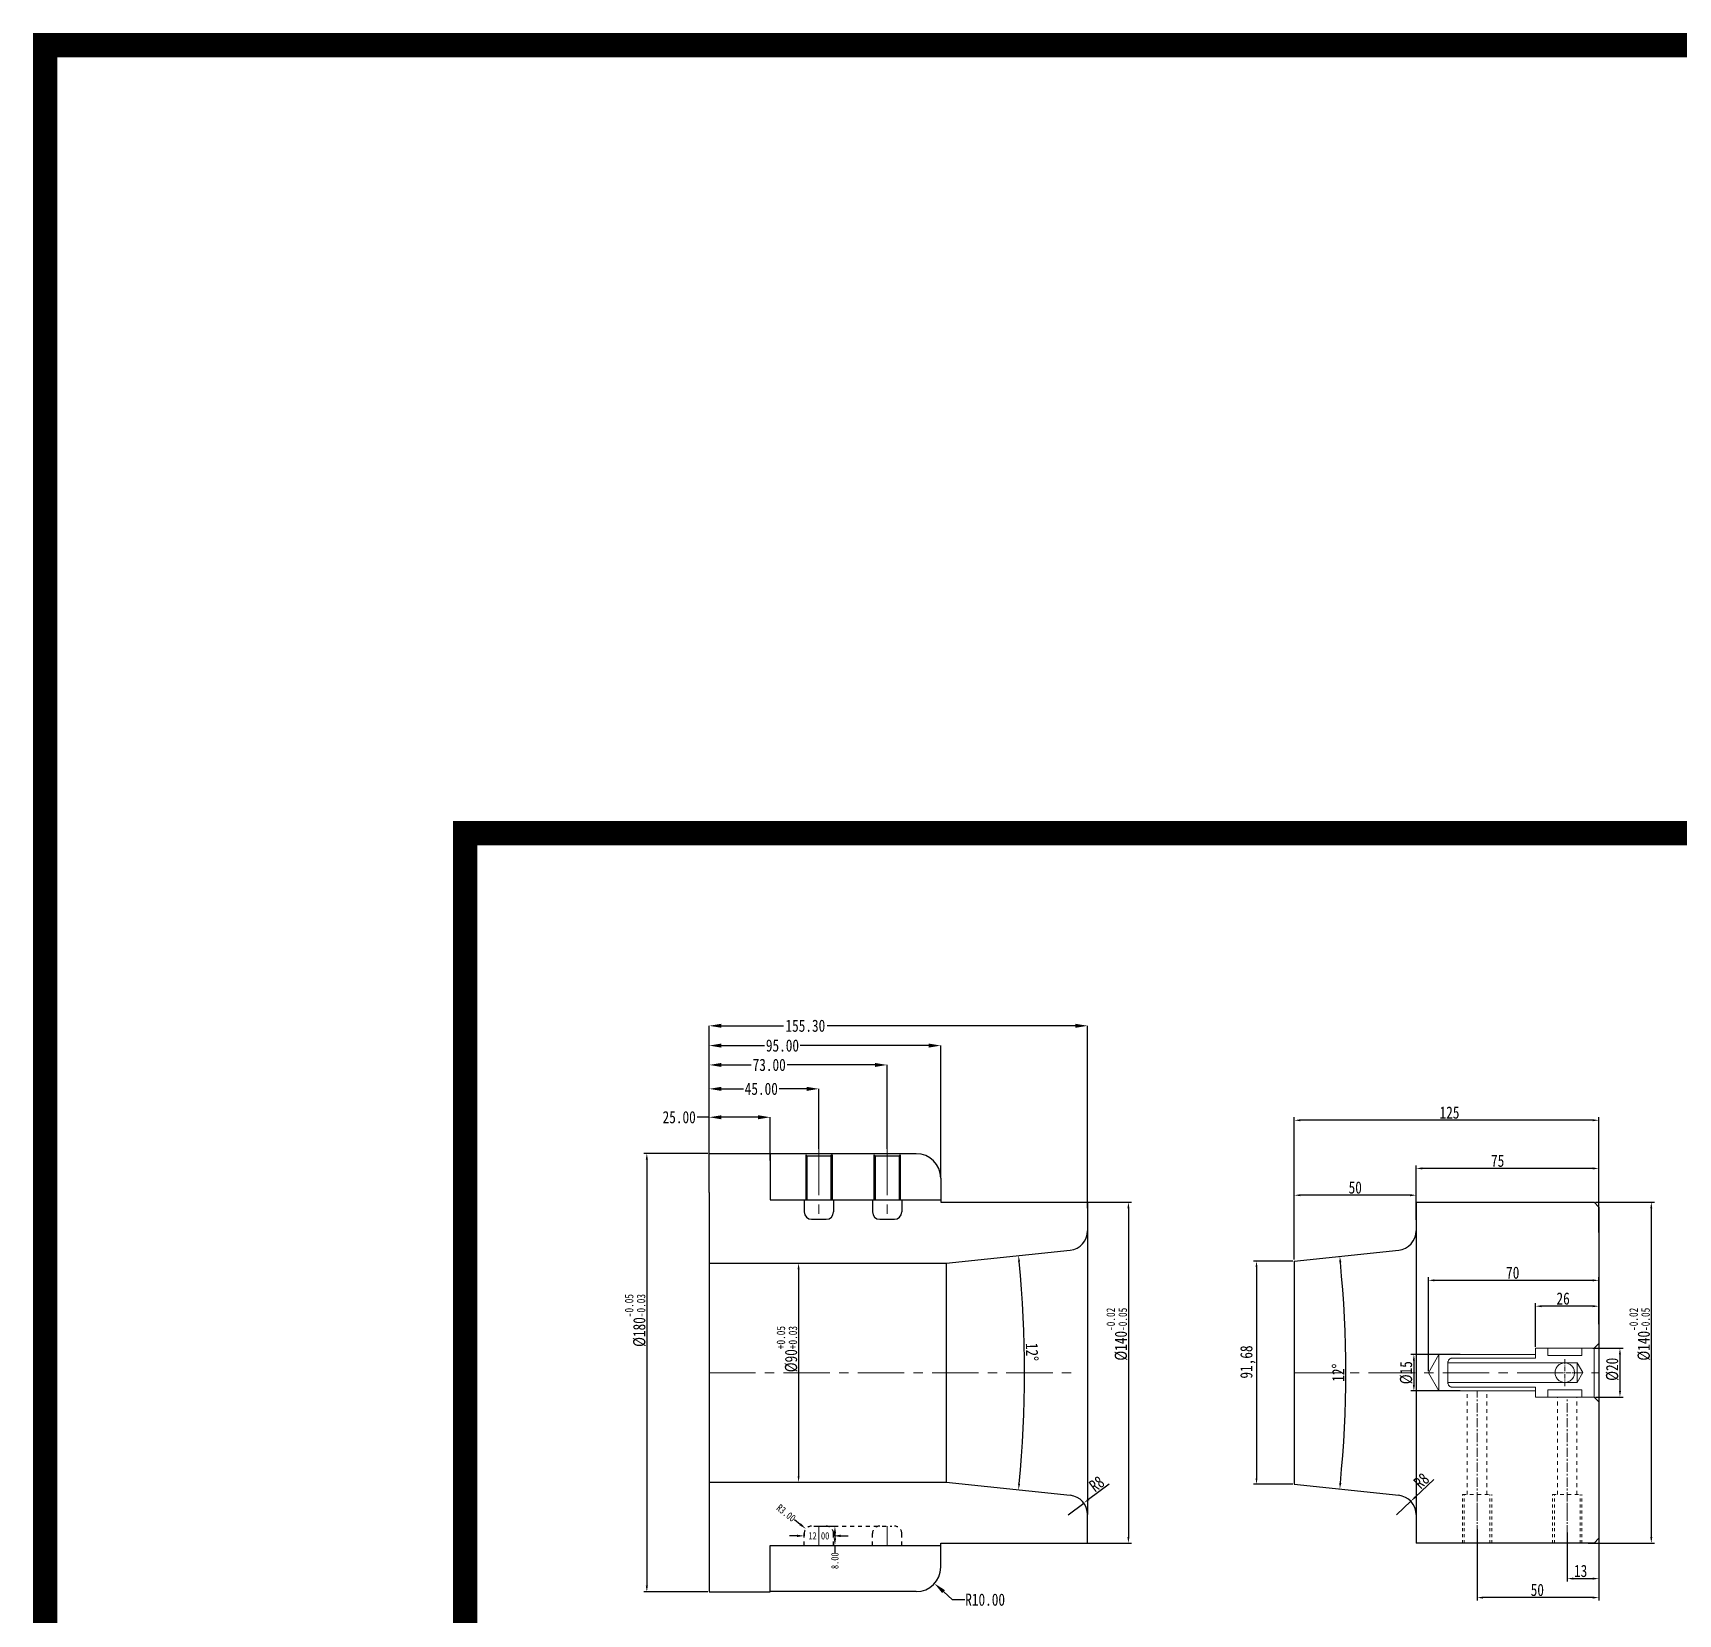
# Model space of a CAD drawing. Header units: millimetres. Extents: x 1147 to 12155, y -6137 to -4403.
# Drawn here: x 1147 to 1822, y -5052 to -4403 of the extents above; entities that cross this region are included whole.
import ezdxf

# ---------------------------------------------------------------- set-up
doc = ezdxf.new("R2010")
doc.units = ezdxf.units.MM
doc.header["$LTSCALE"] = 16.335
doc.header["$PDMODE"] = 3
doc.header["$PDSIZE"] = 0.3125
for name, pattern in [('CENTER', [0.6, 0.375, -0.075, 0.075, -0.075]), ('HIDDEN', [0.2, 0.1, -0.1]), ('HIDDENX2', [0.75, 0.5, -0.25])]:
    doc.linetypes.add(name, pattern=pattern)
doc.layers.get('0').update_dxf_attribs({"linetype": 'CONTINUOUS'})
doc.layers.get('Defpoints').update_dxf_attribs({"linetype": 'CONTINUOUS'})
for name, color, linetype, lineweight in [('cool', 153, 'HIDDEN', 9), ('moldbase', 7, 'CONTINUOUS', 20), ('screw', 33, 'CONTINUOUS', 13), ('虚线', 6, 'HIDDENX2', 13)]:
    doc.layers.add(name, color=color, linetype=linetype, lineweight=lineweight)
doc.layers.add('DEFAULT_2', color=8, linetype='HIDDEN')
doc.styles.get("Standard").update_dxf_attribs({"font": 'txt', "width": 0.8})
doc.dimstyles.new('ISO-25', dxfattribs={"dimtxt": 2.5, "dimasz": 2.5, "dimexe": 1.25, "dimexo": 0.625, "dimtad": 1, "dimtxsty": 'Standard', "dimcen": 2.5, "dimadec": 0, "dimazin": 0, "dimtfac": 1, "dimtmove": 0, "dimatfit": 3, "dimfxl": 0, "dimarcsym": 0})
doc.dimstyles.get("Standard").update_dxf_attribs({"dimtxt": 0.15625, "dimasz": 0.1875, "dimexe": 0.125, "dimexo": 0.0625, "dimtad": 0, "dimtih": 1, "dimtoh": 1, "dimdsep": 46, "dimtxsty": 'Standard', "dimcen": 0.09, "dimadec": 0, "dimazin": 0, "dimtp": 0.01, "dimtm": 0.01, "dimtfac": 1, "dimtofl": 0, "dimtmove": 0, "dimatfit": 3, "dimfxl": 0, "dimtolj": 1, "dimarcsym": 0})
doc.dimstyles.new('STANDARD$0', dxfattribs={"dimscale": 2, "dimtxt": 3, "dimasz": 3, "dimexe": 1.25, "dimexo": 0.625, "dimgap": 0.5, "dimtad": 0, "dimdsep": 46, "dimlunit": 6, "dimtxsty": 'Standard', "dimblk": 'CLOSEDBLANK', "dimcen": 0, "dimclrt": 2, "dimazin": 2, "dimtfac": 2, "dimtmove": 1, "dimatfit": 3, "dimfxl": 0, "dimtolj": 1, "dimtzin": 0, "dimarcsym": 0})

# ---------------------------------------------------------------- blocks, each defined once
blk = doc.blocks.new('*D606')
at = {"color": 0, "lineweight": -2}
for p, q in [((1576.55, -4883.01), (1597.93, -4883.01)), ((1596.68, -4885.51), (1596.68, -5020.51)), ((1576.55, -5023.01), (1597.93, -5023.01))]:
    blk.add_line(p, q, dxfattribs=at)
at = {"color": 0}
for points in [[(1596.26, -4885.51), (1597.09, -4885.51), (1596.68, -4883.01)], [(1596.26, -5020.51), (1597.09, -5020.51), (1596.68, -5023.01)]]:
    blk.add_solid(points, dxfattribs=at)
at = {"layer": 'Defpoints', "color": 0}
for p in [(1575.93, -4883.01), (1575.93, -5023.01), (1596.68, -5023.01)]:
    blk.add_point(p, dxfattribs=at)
at = {"color": 0, "lineweight": 0, "insert": (1591.97, -4937.2), "char_height": 5, "attachment_point": 5, "rotation": 90}
blk.add_mtext('%%C140{\\H0.7x;\\S-0.02^ -0.05;}', dxfattribs=at)
blk = doc.blocks.new('*D607')
at = {"color": 0, "lineweight": -2}
for p, q in [((1441.35, -4908.01), (1462.56, -4908.01)), ((1461.31, -4910.51), (1461.31, -4995.51)), ((1441.35, -4998.01), (1462.56, -4998.01))]:
    blk.add_line(p, q, dxfattribs=at)
at = {"color": 0}
for points in [[(1460.89, -4910.51), (1461.72, -4910.51), (1461.31, -4908.01)], [(1460.89, -4995.51), (1461.72, -4995.51), (1461.31, -4998.01)]]:
    blk.add_solid(points, dxfattribs=at)
at = {"layer": 'Defpoints', "color": 0}
for p in [(1440.73, -4908.01), (1440.73, -4998.01), (1461.31, -4998.01)]:
    blk.add_point(p, dxfattribs=at)
at = {"color": 0, "lineweight": 0, "insert": (1456.6, -4943.33), "char_height": 5, "attachment_point": 5, "rotation": 90}
blk.add_mtext('%%C90{\\H0.7x;\\S+0.05^ +0.03;}', dxfattribs=at)
blk = doc.blocks.new('*D608')
at = {"color": 4, "lineweight": -2}
for p, q in [((1424.63, -4848.13), (1419.63, -4848.13)), ((1424.63, -4859.41), (1424.63, -4848.13)), ((1444.63, -4848.13), (1429.63, -4848.13)), ((1449.63, -4865.88), (1449.63, -4848.13))]:
    blk.add_line(p, q, dxfattribs=at)
at = {"color": 4}
for points in [[(1429.63, -4847.3), (1429.63, -4848.97), (1424.63, -4848.13)], [(1444.63, -4847.3), (1444.63, -4848.97), (1449.63, -4848.13)]]:
    blk.add_solid(points, dxfattribs=at)
at = {"layer": 'Defpoints', "color": 0}
for p in [(1449.63, -4848.13), (1424.63, -4859.41), (1449.63, -4865.88)]:
    blk.add_point(p, dxfattribs=at)
at = {"color": 6, "insert": (1412.3, -4848.13), "char_height": 5, "attachment_point": 5}
blk.add_mtext('\\A1;25.00', dxfattribs=at)
blk = doc.blocks.new('*D627')
at = {"color": 4, "lineweight": -2}
for p, q in [((1424.63, -4872.53), (1424.63, -4836.47)), ((1429.63, -4836.47), (1438.66, -4836.47)), ((1464.63, -4836.47), (1453.33, -4836.47)), ((1469.63, -4861.11), (1469.63, -4836.47))]:
    blk.add_line(p, q, dxfattribs=at)
at = {"color": 4}
for points in [[(1429.63, -4835.64), (1429.63, -4837.31), (1424.63, -4836.47)], [(1464.63, -4835.64), (1464.63, -4837.31), (1469.63, -4836.47)]]:
    blk.add_solid(points, dxfattribs=at)
at = {"layer": 'Defpoints', "color": 0}
for p in [(1469.63, -4836.47), (1469.63, -4861.11), (1424.63, -4872.53)]:
    blk.add_point(p, dxfattribs=at)
at = {"color": 6, "insert": (1446, -4836.47), "char_height": 5, "attachment_point": 5}
blk.add_mtext('\\A1;45.00', dxfattribs=at)
blk = doc.blocks.new('*D628')
at = {"color": 4, "lineweight": -2}
for p, q in [((1424.63, -4872.53), (1424.63, -4826.65)), ((1429.63, -4826.65), (1441.91, -4826.65)), ((1492.63, -4826.65), (1456.58, -4826.65)), ((1497.63, -4861.11), (1497.63, -4826.65))]:
    blk.add_line(p, q, dxfattribs=at)
at = {"color": 4}
for points in [[(1429.63, -4825.82), (1429.63, -4827.48), (1424.63, -4826.65)], [(1492.63, -4825.82), (1492.63, -4827.48), (1497.63, -4826.65)]]:
    blk.add_solid(points, dxfattribs=at)
at = {"layer": 'Defpoints', "color": 0}
for p in [(1497.63, -4826.65), (1497.63, -4861.11), (1424.63, -4872.53)]:
    blk.add_point(p, dxfattribs=at)
at = {"color": 6, "insert": (1449.24, -4826.65), "char_height": 5, "attachment_point": 5}
blk.add_mtext('\\A1;73.00', dxfattribs=at)
blk = doc.blocks.new('*D629')
at = {"color": 4, "lineweight": -2}
for p, q in [((1424.63, -4872.53), (1424.63, -4818.7)), ((1429.63, -4818.7), (1447.35, -4818.7)), ((1514.63, -4818.7), (1462.02, -4818.7)), ((1519.63, -4873.11), (1519.63, -4818.7))]:
    blk.add_line(p, q, dxfattribs=at)
at = {"color": 4}
for points in [[(1429.63, -4817.86), (1429.63, -4819.53), (1424.63, -4818.7)], [(1514.63, -4817.86), (1514.63, -4819.53), (1519.63, -4818.7)]]:
    blk.add_solid(points, dxfattribs=at)
at = {"layer": 'Defpoints', "color": 0}
for p in [(1519.63, -4818.7), (1424.63, -4872.53), (1519.63, -4873.11)]:
    blk.add_point(p, dxfattribs=at)
at = {"color": 6, "insert": (1454.68, -4818.7), "char_height": 5, "attachment_point": 5}
blk.add_mtext('\\A1;95.00', dxfattribs=at)
blk = doc.blocks.new('*D609')
at = {"color": 4, "lineweight": -2}
for p, q in [((1424.63, -4879.01), (1424.63, -4810.57)), ((1429.63, -4810.57), (1455.08, -4810.57)), ((1574.93, -4810.57), (1473.08, -4810.57)), ((1579.93, -4885.43), (1579.93, -4810.57))]:
    blk.add_line(p, q, dxfattribs=at)
at = {"color": 4}
for points in [[(1429.63, -4809.74), (1429.63, -4811.4), (1424.63, -4810.57)], [(1574.93, -4809.74), (1574.93, -4811.4), (1579.93, -4810.57)]]:
    blk.add_solid(points, dxfattribs=at)
at = {"layer": 'Defpoints', "color": 0}
for p in [(1579.93, -4810.57), (1424.63, -4879.01), (1579.93, -4885.43)]:
    blk.add_point(p, dxfattribs=at)
at = {"color": 6, "insert": (1464.08, -4810.57), "char_height": 5, "attachment_point": 5}
blk.add_mtext('\\A1;155.30', dxfattribs=at)
blk = doc.blocks.new('*D610')
at = {"color": 0, "lineweight": -2}
for p, q in [((1714.77, -4890.29), (1714.77, -4867.89)), ((1789.77, -4879.38), (1789.77, -4867.89)), ((1787.27, -4869.14), (1717.27, -4869.14))]:
    blk.add_line(p, q, dxfattribs=at)
at = {"color": 0}
for points in [[(1717.27, -4868.72), (1717.27, -4869.56), (1714.77, -4869.14)], [(1787.27, -4868.72), (1787.27, -4869.56), (1789.77, -4869.14)]]:
    blk.add_solid(points, dxfattribs=at)
at = {"layer": 'Defpoints', "color": 0}
for p in [(1714.77, -4869.14), (1789.77, -4880.01), (1714.77, -4890.92)]:
    blk.add_point(p, dxfattribs=at)
at = {"color": 0, "lineweight": 0, "insert": (1748.23, -4866.01), "char_height": 5, "attachment_point": 5}
blk.add_mtext('75', dxfattribs=at)
blk = doc.blocks.new('*D611')
at = {"color": 0, "lineweight": -2}
for p, q in [((1664.77, -4906.54), (1664.77, -4848.11)), ((1789.77, -4895.38), (1789.77, -4848.11)), ((1787.27, -4849.36), (1667.27, -4849.36))]:
    blk.add_line(p, q, dxfattribs=at)
at = {"color": 0}
for points in [[(1667.27, -4848.94), (1667.27, -4849.78), (1664.77, -4849.36)], [(1787.27, -4848.94), (1787.27, -4849.78), (1789.77, -4849.36)]]:
    blk.add_solid(points, dxfattribs=at)
at = {"layer": 'Defpoints', "color": 0}
for p in [(1664.77, -4849.36), (1789.77, -4896.01), (1664.77, -4907.17)]:
    blk.add_point(p, dxfattribs=at)
at = {"color": 0, "lineweight": 0, "insert": (1728.46, -4846.23), "char_height": 5, "attachment_point": 5}
blk.add_mtext('125', dxfattribs=at)
blk = doc.blocks.new('*D612')
at = {"color": 0, "lineweight": -2}
for p, q in [((1664.77, -4906.54), (1664.77, -4878.89)), ((1712.27, -4880.14), (1667.27, -4880.14)), ((1714.77, -4890.31), (1714.77, -4878.89))]:
    blk.add_line(p, q, dxfattribs=at)
at = {"color": 0}
for points in [[(1667.27, -4879.72), (1667.27, -4880.56), (1664.77, -4880.14)], [(1712.27, -4879.72), (1712.27, -4880.56), (1714.77, -4880.14)]]:
    blk.add_solid(points, dxfattribs=at)
at = {"layer": 'Defpoints', "color": 0}
for p in [(1664.77, -4880.14), (1714.77, -4890.93), (1664.77, -4907.17)]:
    blk.add_point(p, dxfattribs=at)
at = {"color": 0, "lineweight": 0, "insert": (1689.77, -4877.01), "char_height": 5, "attachment_point": 5}
blk.add_mtext('50', dxfattribs=at)
blk = doc.blocks.new('*D613')
at = {"color": 0, "lineweight": -2}
for p, q in [((1788.4, -4883.01), (1812.53, -4883.01)), ((1811.28, -4885.51), (1811.28, -5020.51)), ((1785.4, -5023.01), (1812.53, -5023.01))]:
    blk.add_line(p, q, dxfattribs=at)
at = {"color": 0}
for points in [[(1810.86, -4885.51), (1811.69, -4885.51), (1811.28, -4883.01)], [(1810.86, -5020.51), (1811.69, -5020.51), (1811.28, -5023.01)]]:
    blk.add_solid(points, dxfattribs=at)
at = {"layer": 'Defpoints', "color": 0}
for p in [(1787.77, -4883.01), (1784.77, -5023.01), (1811.28, -5023.01)]:
    blk.add_point(p, dxfattribs=at)
at = {"color": 0, "lineweight": 0, "insert": (1806.57, -4937.2), "char_height": 5, "attachment_point": 5, "rotation": 90}
blk.add_mtext('%%C140{\\H0.7x;\\S-0.02^ -0.05;}', dxfattribs=at)
blk = doc.blocks.new('*D614')
at = {"color": 0, "lineweight": -2}
for p, q in [((1776.77, -5018.68), (1776.77, -5038.82)), ((1789.77, -5019.67), (1789.77, -5038.82)), ((1779.27, -5037.57), (1787.27, -5037.57))]:
    blk.add_line(p, q, dxfattribs=at)
at = {"color": 0}
for points in [[(1779.27, -5037.15), (1779.27, -5037.98), (1776.77, -5037.57)], [(1787.27, -5037.15), (1787.27, -5037.98), (1789.77, -5037.57)]]:
    blk.add_solid(points, dxfattribs=at)
at = {"layer": 'Defpoints', "color": 0}
for p in [(1776.77, -5018.05), (1789.77, -5019.04), (1789.77, -5037.57)]:
    blk.add_point(p, dxfattribs=at)
at = {"color": 0, "lineweight": 0, "insert": (1782.27, -5034.44), "char_height": 5, "attachment_point": 5}
blk.add_mtext('13', dxfattribs=at)
blk = doc.blocks.new('*D615')
at = {"color": 0, "lineweight": -2}
for p, q in [((1739.77, -5017.2), (1739.77, -5046.61)), ((1789.77, -5017.31), (1789.77, -5046.61)), ((1787.27, -5045.36), (1742.27, -5045.36))]:
    blk.add_line(p, q, dxfattribs=at)
at = {"color": 0}
for points in [[(1742.27, -5044.94), (1742.27, -5045.78), (1739.77, -5045.36)], [(1787.27, -5044.94), (1787.27, -5045.78), (1789.77, -5045.36)]]:
    blk.add_solid(points, dxfattribs=at)
at = {"layer": 'Defpoints', "color": 0}
for p in [(1739.77, -5016.58), (1789.77, -5016.69), (1739.77, -5045.36)]:
    blk.add_point(p, dxfattribs=at)
at = {"color": 0, "lineweight": 0, "insert": (1764.5, -5042.23), "char_height": 5, "attachment_point": 5}
blk.add_mtext('50', dxfattribs=at)
blk = doc.blocks.new('*D630')
at = {"color": 0, "lineweight": -2}
for p, q in [((1787.31, -4943.01), (1799.67, -4943.01)), ((1798.42, -4945.51), (1798.42, -4960.51)), ((1788.4, -4963.01), (1799.67, -4963.01))]:
    blk.add_line(p, q, dxfattribs=at)
at = {"color": 0}
for points in [[(1798, -4945.51), (1798.84, -4945.51), (1798.42, -4943.01)], [(1798, -4960.51), (1798.84, -4960.51), (1798.42, -4963.01)]]:
    blk.add_solid(points, dxfattribs=at)
at = {"layer": 'Defpoints', "color": 0}
for p in [(1786.69, -4943.01), (1787.77, -4963.01), (1798.42, -4963.01)]:
    blk.add_point(p, dxfattribs=at)
at = {"color": 0, "lineweight": 0, "insert": (1795.29, -4951.62), "char_height": 5, "attachment_point": 5, "rotation": 90}
blk.add_mtext('%%c20', dxfattribs=at)
blk = doc.blocks.new('*D631')
at = {"color": 0, "lineweight": -2}
for p, q in [((1763.77, -4942.38), (1763.77, -4924.46)), ((1787.27, -4925.71), (1766.27, -4925.71)), ((1789.77, -4929.39), (1789.77, -4924.46))]:
    blk.add_line(p, q, dxfattribs=at)
at = {"color": 0}
for points in [[(1766.27, -4925.29), (1766.27, -4926.12), (1763.77, -4925.71)], [(1787.27, -4925.29), (1787.27, -4926.12), (1789.77, -4925.71)]]:
    blk.add_solid(points, dxfattribs=at)
at = {"layer": 'Defpoints', "color": 0}
for p in [(1763.77, -4925.71), (1789.77, -4930.02), (1763.77, -4943.01)]:
    blk.add_point(p, dxfattribs=at)
at = {"color": 0, "lineweight": 0, "insert": (1775.09, -4922.58), "char_height": 5, "attachment_point": 5}
blk.add_mtext('26', dxfattribs=at)
blk = doc.blocks.new('*D616')
at = {"color": 0, "lineweight": -2}
for p, q in [((1719.77, -4952.38), (1719.77, -4913.85)), ((1787.27, -4915.1), (1722.27, -4915.1)), ((1789.77, -4933.11), (1789.77, -4913.85))]:
    blk.add_line(p, q, dxfattribs=at)
at = {"color": 0}
for points in [[(1722.27, -4914.68), (1722.27, -4915.51), (1719.77, -4915.1)], [(1787.27, -4914.68), (1787.27, -4915.51), (1789.77, -4915.1)]]:
    blk.add_solid(points, dxfattribs=at)
at = {"layer": 'Defpoints', "color": 0}
for p in [(1719.77, -4915.1), (1789.77, -4933.74), (1719.77, -4953.01)]:
    blk.add_point(p, dxfattribs=at)
at = {"color": 0, "lineweight": 0, "insert": (1754.41, -4911.97), "char_height": 5, "attachment_point": 5}
blk.add_mtext('70', dxfattribs=at)
blk = doc.blocks.new('*D632')
at = {"color": 0, "lineweight": -2}
for p, q in [((1732.79, -4945.51), (1712.59, -4945.51)), ((1713.84, -4948.01), (1713.84, -4958.01)), ((1732.79, -4960.51), (1712.59, -4960.51))]:
    blk.add_line(p, q, dxfattribs=at)
at = {"color": 0}
for points in [[(1713.42, -4948.01), (1714.25, -4948.01), (1713.84, -4945.51)], [(1713.42, -4958.01), (1714.25, -4958.01), (1713.84, -4960.51)]]:
    blk.add_solid(points, dxfattribs=at)
at = {"layer": 'Defpoints', "color": 0}
for p in [(1733.41, -4945.51), (1713.84, -4960.51), (1733.41, -4960.51)]:
    blk.add_point(p, dxfattribs=at)
at = {"color": 0, "lineweight": 0, "insert": (1710.71, -4953.01), "char_height": 5, "attachment_point": 5, "rotation": 90}
blk.add_mtext('%%c15', dxfattribs=at)
blk = doc.blocks.new('*D617')
at = {"color": 0, "lineweight": -2}
for p, q in [((1424, -4863.01), (1397.77, -4863.01)), ((1399.02, -4865.51), (1399.02, -5040.51)), ((1424, -5043.01), (1397.77, -5043.01))]:
    blk.add_line(p, q, dxfattribs=at)
at = {"color": 0}
for points in [[(1398.6, -4865.51), (1399.44, -4865.51), (1399.02, -4863.01)], [(1398.6, -5040.51), (1399.44, -5040.51), (1399.02, -5043.01)]]:
    blk.add_solid(points, dxfattribs=at)
at = {"layer": 'Defpoints', "color": 0}
for p in [(1424.63, -4863.01), (1399.02, -5043.01), (1424.63, -5043.01)]:
    blk.add_point(p, dxfattribs=at)
at = {"color": 0, "lineweight": 0, "insert": (1394.31, -4931.56), "char_height": 5, "attachment_point": 5, "rotation": 90}
blk.add_mtext('%%C180{\\H0.7x;\\S-0.05^ -0.03;}', dxfattribs=at)
blk = doc.blocks.new('*D633')
at = {"color": 3, "linetype": 'Continuous', "lineweight": -2}
for p, q in [((1460.63, -5020.01), (1457.63, -5020.01)), ((1463.63, -5019.01), (1463.63, -5020.01)), ((1475.63, -5019.01), (1475.63, -5020.01)), ((1478.63, -5020.01), (1481.63, -5020.01))]:
    blk.add_line(p, q, dxfattribs=at)
at = {"color": 3}
for points in [[(1460.63, -5019.51), (1460.63, -5020.51), (1463.63, -5020.01)], [(1478.63, -5019.51), (1478.63, -5020.51), (1475.63, -5020.01)]]:
    blk.add_solid(points, dxfattribs=at)
at = {"layer": 'Defpoints', "color": 0}
for p in [(1463.63, -5019.01), (1463.63, -5020.01), (1475.63, -5019.01)]:
    blk.add_point(p, dxfattribs=at)
at = {"color": 6, "insert": (1469.63, -5020.01), "char_height": 3, "attachment_point": 5}
blk.add_mtext('\\A1;12.00', dxfattribs=at)
blk = doc.blocks.new('*D634')
at = {"color": 3, "linetype": 'Continuous', "lineweight": -2}
for p, q in [((1468.4, -5016.01), (1476.21, -5016.01)), ((1476.21, -5019.01), (1476.21, -5021.01)), ((1468.4, -5024.01), (1476.21, -5024.01)), ((1476.21, -5024.01), (1476.21, -5027.01))]:
    blk.add_line(p, q, dxfattribs=at)
at = {"color": 3}
for points in [[(1475.71, -5019.01), (1476.71, -5019.01), (1476.21, -5016.01)], [(1475.71, -5021.01), (1476.71, -5021.01), (1476.21, -5024.01)]]:
    blk.add_solid(points, dxfattribs=at)
at = {"layer": 'Defpoints', "color": 0}
for p in [(1468.4, -5016.01), (1468.4, -5024.01), (1476.21, -5024.01)]:
    blk.add_point(p, dxfattribs=at)
at = {"color": 6, "insert": (1476.21, -5030.21), "char_height": 3, "attachment_point": 5, "rotation": 90}
blk.add_mtext('\\A1;8.00', dxfattribs=at)
blk = doc.blocks.new('*D635')
at = {"color": 3, "linetype": 'Continuous', "lineweight": -2}
blk.add_line((1459.62, -5013.36), (1461.95, -5015.25), dxfattribs=at)
at = {"color": 3}
blk.add_solid([(1462.27, -5014.86), (1461.64, -5015.64), (1464.29, -5017.13)], dxfattribs=at)
at = {"layer": 'Defpoints', "color": 0}
for p in [(1464.29, -5017.13), (1466.63, -5019.01)]:
    blk.add_point(p, dxfattribs=at)
at = {"color": 6, "insert": (1456.19, -5010.61), "char_height": 3, "attachment_point": 5, "rotation": 321.17969}
blk.add_mtext('\\A1;R3.00', dxfattribs=at)
blk = doc.blocks.new('*D645')
at = {"color": 0, "lineweight": -2}
for p, q in [((1664.15, -4907.17), (1648.01, -4907.17)), ((1649.26, -4909.67), (1649.26, -4996.35)), ((1664.15, -4998.85), (1648.01, -4998.85))]:
    blk.add_line(p, q, dxfattribs=at)
at = {"color": 0}
for points in [[(1648.84, -4909.67), (1649.67, -4909.67), (1649.26, -4907.17)], [(1648.84, -4996.35), (1649.67, -4996.35), (1649.26, -4998.85)]]:
    blk.add_solid(points, dxfattribs=at)
at = {"layer": 'Defpoints', "color": 0}
for p in [(1664.77, -4907.17), (1649.26, -4998.85), (1664.77, -4998.85)]:
    blk.add_point(p, dxfattribs=at)
at = {"color": 0, "lineweight": 0, "insert": (1645.71, -4948.63), "char_height": 5, "attachment_point": 5, "rotation": 90}
blk.add_mtext('91,68', dxfattribs=at)
blk = doc.blocks.new('*D646')
at = {"color": 0, "lineweight": -2}
for p, q in [((1588.71, -4998.82), (1580.35, -5005.04)), ((1571.93, -5011.31), (1578.35, -5006.53))]:
    blk.add_line(p, q, dxfattribs=at)
at = {"color": 0}
blk.add_solid([(1580.1, -5004.7), (1580.6, -5005.37), (1578.35, -5006.53)], dxfattribs=at)
at = {"layer": 'Defpoints', "color": 0}
for p in [(1578.35, -5006.53), (1571.93, -5011.31)]:
    blk.add_point(p, dxfattribs=at)
at = {"color": 0, "lineweight": 0, "insert": (1583.67, -4998.67), "char_height": 5, "attachment_point": 5, "rotation": 36.66318}
blk.add_mtext('R8', dxfattribs=at)
blk = doc.blocks.new('*D647')
at = {"color": 0, "lineweight": -2}
blk.add_arc((1093.78, -4953.01), 460.3, 354.31119, 5.68881, dxfattribs=at)
at = {"color": 0}
for points in [[(1551.4, -4907.42), (1552.23, -4907.34), (1551.56, -4904.89)], [(1552.23, -4998.68), (1551.4, -4998.59), (1551.56, -5001.12)]]:
    blk.add_solid(points, dxfattribs=at)
at = {"layer": 'Defpoints', "color": 0}
for p in [(1521.93, -4908.01), (1572.76, -4902.66), (1553.8, -4969.07), (1521.93, -4998.01), (1572.76, -5003.35)]:
    blk.add_point(p, dxfattribs=at)
at = {"color": 0, "lineweight": 0, "insert": (1557.13, -4944.5), "char_height": 5, "attachment_point": 5, "rotation": 271.05186}
blk.add_mtext('12°', dxfattribs=at)
blk = doc.blocks.new('*D657')
at = {"color": 0, "lineweight": -2}
blk.add_arc((1228.62, -4953.01), 457.29, 354.31324, 5.68676, dxfattribs=at)
at = {"color": 0}
for points in [[(1683.25, -4907.74), (1684.08, -4907.65), (1683.41, -4905.21)], [(1684.08, -4998.36), (1683.25, -4998.28), (1683.41, -5000.81)]]:
    blk.add_solid(points, dxfattribs=at)
at = {"layer": 'Defpoints', "color": 0}
for p in [(1664.77, -4907.17), (1707.61, -4902.66), (1685.63, -4937.05), (1664.77, -4998.85), (1707.61, -5003.35)]:
    blk.add_point(p, dxfattribs=at)
at = {"color": 0, "lineweight": 0, "insert": (1682.79, -4953.01), "char_height": 5, "attachment_point": 5, "rotation": 90}
blk.add_mtext('12°', dxfattribs=at)
blk = doc.blocks.new('*D658')
at = {"color": 0, "lineweight": -2}
for p, q in [((1721.96, -4996.93), (1714.4, -5004.09)), ((1706.77, -5011.31), (1712.58, -5005.81))]:
    blk.add_line(p, q, dxfattribs=at)
at = {"color": 0}
blk.add_solid([(1714.11, -5003.79), (1714.68, -5004.39), (1712.58, -5005.81)], dxfattribs=at)
at = {"layer": 'Defpoints', "color": 0}
for p in [(1712.58, -5005.81), (1706.77, -5011.31)]:
    blk.add_point(p, dxfattribs=at)
at = {"color": 0, "lineweight": 0, "insert": (1716.94, -4997.38), "char_height": 5, "attachment_point": 5, "rotation": 43.42314}
blk.add_mtext('R8', dxfattribs=at)
blk = doc.blocks.new('*D818')
at = {"color": 4, "lineweight": -2}
for p, q in [((1524.54, -5046.24), (1520.81, -5042.91)), ((1529.54, -5046.24), (1524.54, -5046.24))]:
    blk.add_line(p, q, dxfattribs=at)
at = {"color": 4}
blk.add_solid([(1521.36, -5042.29), (1520.25, -5043.53), (1517.08, -5039.57)], dxfattribs=at)
at = {"layer": 'Defpoints', "color": 0}
for p in [(1509.63, -5032.91), (1517.08, -5039.57)]:
    blk.add_point(p, dxfattribs=at)
at = {"color": 6, "insert": (1537.87, -5046.24), "char_height": 5, "attachment_point": 5}
blk.add_mtext('\\A1;R10.00', dxfattribs=at)

msp = doc.modelspace()

# ---------------------------------------------------------------- linework, layer by layer
for p, q in [((1424.629, -4863.007), (1449.629, -4863.007)), ((1449.629, -4863.007), (1449.629, -4882.007)), ((1509.629, -4863.107), (1449.629, -4863.107)), ((1464.229, -4863.507), (1464.229, -4882.007)), ((1464.229, -4863.507), (1464.729, -4864.007)), ((1464.729, -4864.007), (1464.729, -4882.007)), ((1464.729, -4864.007), (1474.529, -4864.007)), ((1475.029, -4863.507), (1474.529, -4864.007)), ((1474.529, -4864.007), (1474.529, -4882.007)), ((1475.029, -4863.507), (1475.029, -4882.007)), ((1492.229, -4863.507), (1492.229, -4882.007)), ((1492.229, -4863.507), (1492.729, -4864.007)), ((1492.729, -4864.007), (1492.729, -4882.007)), ((1492.729, -4864.007), (1502.529, -4864.007)), ((1503.029, -4863.507), (1502.529, -4864.007)), ((1502.529, -4864.007), (1502.529, -4882.007)), ((1503.029, -4863.507), (1503.029, -4882.007)), ((1519.629, -4873.107), (1519.629, -4883.007)), ((1424.629, -4879.007), (1424.629, -5043.007)), ((1449.629, -4882.007), (1519.629, -4882.007)), ((1463.629, -4882.007), (1463.629, -4887.007)), ((1475.629, -4882.007), (1475.629, -4887.007)), ((1491.629, -4882.007), (1491.629, -4887.007)), ((1503.629, -4882.007), (1503.629, -4887.007)), ((1519.629, -4883.007), (1579.929, -4883.007)), ((1579.929, -4883.007), (1579.929, -4894.708)), ((1714.771, -4883.006), (1787.771, -4883.007)), ((1714.771, -4883.007), (1714.771, -5023.007)), ((1787.771, -4883.007), (1789.771, -4885.007)), ((1789.771, -4885.007), (1789.771, -5021.007)), ((1466.629, -4890.007), (1472.629, -4890.007)), ((1494.629, -4890.007), (1500.629, -4890.007)), ((1579.929, -4894.708), (1579.929, -5011.306)), ((1424.629, -4908.007), (1521.929, -4908.007)), ((1521.929, -4908.007), (1572.765, -4902.664)), ((1521.929, -4908.007), (1521.929, -4998.007)), ((1664.771, -4907.166), (1707.607, -4902.664)), ((1664.771, -4907.166), (1664.771, -4998.848)), ((1424.629, -4998.007), (1521.929, -4998.007)), ((1521.929, -4998.007), (1572.765, -5003.35)), ((1664.771, -4998.848), (1707.607, -5003.35)), ((1579.929, -5023.007), (1579.929, -5011.306)), ((1519.629, -5023.007), (1579.929, -5023.007)), ((1519.629, -5032.907), (1519.629, -5023.007)), ((1787.77, -5023.007), (1714.771, -5023.007)), ((1787.771, -5023.007), (1789.771, -5021.007)), ((1449.629, -5024.007), (1519.629, -5024.007)), ((1449.629, -5043.007), (1449.629, -5024.007)), ((1424.629, -5043.007), (1449.629, -5043.007)), ((1509.629, -5042.907), (1449.629, -5042.907))]:
    msp.add_line(p, q)
at = {"color": 4, "const_width": 10}
msp.add_lwpolyline([(1152.047, -4407.867), (12150.021, -4407.867), (12150.021, -6132.016), (1152.047, -6132.016)], close=True, dxfattribs=at)
at = {"const_width": 10}
msp.add_lwpolyline([(2293.089, -5547.901), (1324.431, -5547.901), (1324.431, -4731.441), (2293.089, -4731.441)], close=True, dxfattribs=at)
for centre, radius, start, end in [((1509.629, -4873.107), 10, 360, 90), ((1466.629, -4887.007), 3, 180, 270), ((1472.629, -4887.007), 3, 270, 0), ((1494.629, -4887.007), 3, 180, 270), ((1500.629, -4887.007), 3, 270, 0), ((1571.929, -4894.708), 8, 276, 0), ((1706.771, -4894.707), 8, 276, 0), ((1571.929, -5011.306), 8, 0, 84), ((1706.771, -5011.306), 8, 0, 84), ((1509.629, -5032.907), 10, 270, 0)]:
    msp.add_arc(centre, radius, start, end)
at = {"layer": 'cool', "ltscale": 0.932966}
for p, q in [((1735.771, -5003.007), (1735.771, -4960.507)), ((1743.771, -5003.007), (1743.771, -4960.507)), ((1772.771, -5003.007), (1772.771, -4963.007)), ((1780.771, -5003.007), (1780.771, -4963.007)), ((1733.771, -5003.007), (1745.771, -5003.007)), ((1770.771, -5003.007), (1782.771, -5003.007))]:
    msp.add_line(p, q, dxfattribs=at)
at = {"layer": 'cool', "color": 1, "linetype": 'CENTER', "ltscale": 0.621977}
for p, q in [((1739.771, -5012.007), (1739.771, -4960.507)), ((1776.771, -5012.007), (1776.771, -4963.007))]:
    msp.add_line(p, q, dxfattribs=at)
at = {"layer": 'DEFAULT_2', "color": 8, "linetype": 'HIDDEN'}
for p, q in [((1467.629, -5016.007), (1471.629, -5016.007)), ((1472.629, -5016.007), (1494.629, -5016.007)), ((1495.629, -5016.007), (1499.629, -5016.007)), ((1463.629, -5024.007), (1463.629, -5019.007)), ((1475.629, -5024.007), (1475.629, -5019.007)), ((1491.629, -5024.007), (1491.629, -5019.007)), ((1503.629, -5024.007), (1503.629, -5019.007))]:
    msp.add_line(p, q, dxfattribs=at)
for centre, start, end in [((1466.629, -5019.007), 90, 180), ((1472.629, -5019.007), 0, 90), ((1494.629, -5019.007), 90, 180), ((1500.629, -5019.007), 0, 90)]:
    msp.add_arc(centre, 3, start, end, dxfattribs=at)
at = {"layer": 'moldbase', "color": 1, "linetype": 'CENTER', "ltscale": 3.109887}
for p, q in [((1469.629, -4861.107), (1469.629, -4890.007)), ((1497.629, -4861.107), (1497.629, -4890.007)), ((1424.629, -4953.007), (1575.929, -4953.007)), ((1664.771, -4953.007), (1789.771, -4953.007)), ((1469.629, -5024.007), (1469.629, -5016.007)), ((1497.629, -5024.007), (1497.629, -5016.007))]:
    msp.add_line(p, q, dxfattribs=at)
at = {"layer": 'screw', "color": 92, "linetype": 'HIDDEN', "ltscale": 0.746373}
for p, q in [((1733.771, -5023.007), (1733.771, -5003.007)), ((1745.771, -5023.007), (1745.771, -5003.007)), ((1770.771, -5023.007), (1770.771, -5003.007)), ((1782.771, -5023.007), (1782.771, -5003.007))]:
    msp.add_line(p, q, dxfattribs=at)
at = {"layer": 'screw', "linetype": 'HIDDEN', "ltscale": 0.746373}
for p, q in [((1734.521, -5023.007), (1734.521, -5003.007)), ((1745.021, -5023.007), (1745.021, -5003.007)), ((1771.521, -5023.007), (1771.521, -5003.007)), ((1782.021, -5023.007), (1782.021, -5003.007))]:
    msp.add_line(p, q, dxfattribs=at)
at = {"layer": 'screw', "color": 1, "linetype": 'CENTER', "ltscale": 0.466483}
for p, q in [((1739.771, -5023.007), (1739.771, -5003.007)), ((1776.771, -5023.007), (1776.771, -5003.007))]:
    msp.add_line(p, q, dxfattribs=at)
at = {"layer": '虚线', "ltscale": 10}
for p, q in [((1787.771, -4943.007), (1789.771, -4941.007)), ((1719.771, -4953.007), (1724.101, -4945.507)), ((1763.771, -4945.507), (1724.101, -4945.507)), ((1724.101, -4945.507), (1724.101, -4960.507)), ((1727.771, -4949.007), (1780.895, -4949.007)), ((1727.771, -4957.007), (1727.771, -4949.007)), ((1763.771, -4947.007), (1729.769, -4947.007)), ((1763.771, -4943.007), (1763.771, -4947.007)), ((1787.771, -4943.007), (1763.771, -4943.007)), ((1768.771, -4943.007), (1768.771, -4946.007)), ((1782.771, -4946.007), (1768.771, -4946.007)), ((1780.893, -4949.007), (1780.875, -4957.003)), ((1783.192, -4952.989), (1780.893, -4949.007)), ((1782.771, -4943.007), (1782.771, -4946.007)), ((1787.771, -4943.007), (1787.771, -4963.007)), ((1719.771, -4953.007), (1724.101, -4960.507)), ((1783.192, -4952.989), (1780.873, -4957.007)), ((1763.771, -4960.507), (1724.101, -4960.507)), ((1727.771, -4957.007), (1780.873, -4957.007)), ((1763.771, -4959.007), (1729.771, -4959.007)), ((1763.771, -4963.007), (1763.771, -4959.007)), ((1768.771, -4963.007), (1768.771, -4960.007)), ((1782.771, -4960.007), (1768.771, -4960.007)), ((1782.771, -4963.007), (1782.771, -4960.007)), ((1787.771, -4963.007), (1763.771, -4963.007)), ((1787.771, -4963.007), (1789.771, -4965.007))]:
    msp.add_line(p, q, dxfattribs=at)
at = {"layer": '虚线', "color": 1, "linetype": 'CENTER', "ltscale": 0.310989}
for p, q in [((1775.771, -4958.507), (1775.771, -4947.507)), ((1770.271, -4953.007), (1781.271, -4953.007))]:
    msp.add_line(p, q, dxfattribs=at)
at = {"layer": '虚线', "ltscale": 10}
msp.add_circle((1775.771, -4953.007), 4, dxfattribs=at)
for centre, start, end in [((1729.771, -4949.007), 90, 180), ((1729.771, -4957.007), 180, 270)]:
    msp.add_arc(centre, 2, start, end, dxfattribs=at)

# ---------------------------------------------------------------- dimensions: what is measured, and where the dimension line sits
for base, p1, p2, dimstyle, override, picture, middle in [((1579.929, -4810.569), (1424.629, -4879.007), (1579.929, -4885.431), 'Standard', {"dimtxt": 5, "dimasz": 5, "dimexe": 0, "dimexo": 0, "dimgap": 0, "dimtad": 0, "dimzin": 0, "dimcen": 0, "dimclrd": 4, "dimclre": 4, "dimclrt": 6, "dimadec": 2, "dimtol": 0, "dimfxl": 1.25, "dimtzin": 0}, '*D609', (1464.081, -4810.569)), ((1519.629, -4818.696), (1424.629, -4872.531), (1519.629, -4873.107), 'Standard', {"dimtxt": 5, "dimasz": 5, "dimexe": 0, "dimexo": 0, "dimgap": 0, "dimtad": 0, "dimzin": 0, "dimcen": 0, "dimclrd": 4, "dimclre": 4, "dimclrt": 6, "dimadec": 2, "dimtol": 0, "dimfxl": 1.25, "dimtzin": 0}, '*D629', (1454.683, -4818.696)), ((1497.629, -4826.651), (1424.629, -4872.531), (1497.629, -4861.107), 'Standard', {"dimtxt": 5, "dimasz": 5, "dimexe": 0, "dimexo": 0, "dimgap": 0, "dimtad": 0, "dimzin": 0, "dimcen": 0, "dimclrd": 4, "dimclre": 4, "dimclrt": 6, "dimadec": 2, "dimtol": 0, "dimfxl": 1.25, "dimtzin": 0}, '*D628', (1449.244, -4826.651)), ((1469.629, -4836.474), (1424.629, -4872.531), (1469.629, -4861.107), 'Standard', {"dimtxt": 5, "dimasz": 5, "dimexe": 0, "dimexo": 0, "dimgap": 0, "dimtad": 0, "dimzin": 0, "dimcen": 0, "dimclrd": 4, "dimclre": 4, "dimclrt": 6, "dimadec": 2, "dimtol": 0, "dimfxl": 1.25, "dimtzin": 0}, '*D627', (1445.995, -4836.474)), ((1449.629, -4848.134), (1424.629, -4859.408), (1449.629, -4865.884), 'Standard', {"dimtxt": 5, "dimasz": 5, "dimexe": 0, "dimexo": 0, "dimgap": 0, "dimtad": 0, "dimzin": 0, "dimcen": 0, "dimclrd": 4, "dimclre": 4, "dimclrt": 6, "dimadec": 2, "dimtol": 0, "dimfxl": 1.25, "dimtzin": 0}, '*D608', (1412.295, -4848.134)), ((1463.629, -5020.007), (1475.629, -5019.007), (1463.629, -5019.007), 'STANDARD$0', {"dimscale": 1, "dimexe": 0, "dimexo": 0, "dimgap": 0, "dimzin": 0, "dimlunit": 2, "dimclrd": 3, "dimclre": 3, "dimclrt": 6, "dimazin": 0, "dimtfac": 1, "dimtofl": 0, "dimtmove": 0, "dimfxl": 1.25, "dimarcsym": 1}, '*D633', (1469.629, -5020.007))]:
    dim = msp.add_linear_dim(base=base, p1=p1, p2=p2, dimstyle=dimstyle, override=override)
    dim.commit()
    dim.dimension.update_dxf_attribs({"geometry": picture, "text_midpoint": middle, "dimtype": 160})
at = {"color": 6, "lineweight": 0}
for base, p1, p2, picture, middle in [((1664.771, -4849.359), (1789.771, -4896.007), (1664.771, -4907.166), '*D611', (1728.462, -4849.359)), ((1714.771, -4869.139), (1789.771, -4880.007), (1714.771, -4890.917), '*D610', (1748.225, -4869.139)), ((1719.771, -4915.095), (1789.771, -4933.735), (1719.771, -4953.007), '*D616', (1754.407, -4915.095)), ((1763.771, -4925.707), (1789.771, -4930.016), (1763.771, -4943.007), '*D631', (1775.089, -4925.707)), ((1739.771, -5045.359), (1789.771, -5016.689), (1739.771, -5016.579), '*D615', (1764.499, -5045.359)), ((1789.771, -5037.568), (1776.771, -5018.051), (1789.771, -5019.044), '*D614', (1782.271, -5037.568))]:
    dim = msp.add_linear_dim(base=base, p1=p1, p2=p2, dimstyle='ISO-25', override={"dimtxt": 5}, dxfattribs=at)
    dim.commit()
    dim.dimension.update_dxf_attribs({"geometry": picture, "text_midpoint": middle, "dimtype": 160})
for base, p1, p2, text, picture, middle in [((1399.021, -5043.007), (1424.629, -4863.007), (1424.629, -5043.007), '%%C<>{\\H0.7x;\\S-0.05^ -0.03;}', '*D617', (1399.021, -4931.559)), ((1596.678, -5023.007), (1575.929, -4883.007), (1575.929, -5023.007), '%%C<>{\\H0.7x;\\S-0.02^ -0.05;}', '*D606', (1596.678, -4937.197)), ((1811.277, -5023.007), (1787.771, -4883.007), (1784.771, -5023.007), '%%C<>{\\H0.7x;\\S-0.02^ -0.05;}', '*D613', (1811.277, -4937.197)), ((1461.305, -4998.007), (1440.728, -4908.007), (1440.728, -4998.007), '%%C<>{\\H0.7x;\\S+0.05^ +0.03;}', '*D607', (1461.305, -4943.328)), ((1713.835, -4960.507), (1733.411, -4945.507), (1733.411, -4960.507), '%%c<>', '*D632', (1713.835, -4953.007)), ((1798.42, -4963.007), (1786.686, -4943.007), (1787.771, -4963.007), '%%c<>', '*D630', (1798.42, -4951.623))]:
    dim = msp.add_linear_dim(base=base, p1=p1, p2=p2, angle=90, text=text, dimstyle='ISO-25', override={"dimtxt": 5}, dxfattribs=at)
    dim.commit()
    dim.dimension.update_dxf_attribs({"geometry": picture, "text_midpoint": middle, "dimtype": 160})
dim = msp.add_linear_dim(base=(1664.771, -4880.139), p1=(1714.771, -4890.93), p2=(1664.771, -4907.166), dimstyle='ISO-25', override={"dimtxt": 5}, dxfattribs=at)
dim.commit()
dim.dimension.update_dxf_attribs({"geometry": '*D612', "text_midpoint": (1689.771, -4877.014)})
for base, line1, line2, picture, middle in [((1553.803, -4969.071), ((1521.929, -4998.007), (1572.765, -5003.35)), ((1521.929, -4908.007), (1572.765, -4902.664)), '*D647', (1554.006, -4944.557)), ((1685.633, -4937.048), ((1664.771, -4998.848), (1707.607, -5003.35)), ((1664.771, -4907.166), (1707.607, -4902.664)), '*D657', (1685.912, -4953.007))]:
    dim = msp.add_angular_dim_2l(base=base, line1=line1, line2=line2, dimstyle='ISO-25', override={"dimtxt": 5}, dxfattribs=at)
    dim.commit()
    dim.dimension.update_dxf_attribs({"geometry": picture, "text_midpoint": middle, "dimtype": 162})
dim = msp.add_linear_dim(base=(1649.256, -4998.848), p1=(1664.771, -4907.166), p2=(1664.771, -4998.848), angle=90, dimstyle='ISO-25', override={"dimtxt": 5}, dxfattribs=at)
dim.commit()
dim.dimension.update_dxf_attribs({"geometry": '*D645', "text_midpoint": (1649.256, -4948.628), "dimtype": 160})
for center, mpoint, picture, middle in [((1571.929, -5011.306), (1578.346, -5006.529), '*D646', (1583.666, -4998.673)), ((1706.771, -5011.306), (1712.581, -5005.807), '*D658', (1716.94, -4997.379))]:
    dim = msp.add_radius_dim(center=center, mpoint=mpoint, dimstyle='ISO-25', override={"dimtxt": 5}, dxfattribs=at)
    dim.commit()
    dim.dimension.update_dxf_attribs({"geometry": picture, "text_midpoint": middle})
for center, mpoint, override, picture, middle in [((1466.629, -5019.007), (1464.291, -5017.126), {"dimtxt": 3, "dimasz": 3, "dimexe": 0, "dimexo": 0, "dimgap": 0, "dimtih": 0, "dimtoh": 0, "dimzin": 0, "dimcen": 0, "dimclrd": 3, "dimclre": 3, "dimclrt": 6, "dimadec": 2, "dimtp": 0, "dimtm": 0, "dimfxl": 1.25, "dimtzin": 0, "dimarcsym": 1}, '*D635', (1456.188, -5010.607)), ((1509.629, -5032.907), (1517.082, -5039.573), {"dimtxt": 5, "dimasz": 5, "dimexe": 0, "dimexo": 0, "dimgap": 0, "dimzin": 0, "dimcen": 0, "dimclrd": 4, "dimclre": 4, "dimclrt": 6, "dimadec": 2, "dimfxl": 1.25, "dimtzin": 0}, '*D818', (1537.87, -5046.239))]:
    dim = msp.add_radius_dim(center=center, mpoint=mpoint, dimstyle='Standard', override=override)
    dim.commit()
    dim.dimension.update_dxf_attribs({"geometry": picture, "text_midpoint": middle})
dim = msp.add_linear_dim(base=(1476.21, -5024.007), p1=(1468.404, -5016.007), p2=(1468.404, -5024.007), angle=90, dimstyle='STANDARD$0', override={"dimscale": 1, "dimexe": 0, "dimexo": 0, "dimgap": 0, "dimzin": 0, "dimlunit": 2, "dimclrd": 3, "dimclre": 3, "dimclrt": 6, "dimazin": 0, "dimtfac": 1, "dimtofl": 0, "dimtmove": 0, "dimfxl": 1.25, "dimarcsym": 1})
dim.commit()
dim.dimension.update_dxf_attribs({"geometry": '*D634', "text_midpoint": (1476.21, -5030.207), "dimtype": 160})

doc.saveas('drawing.dxf')
